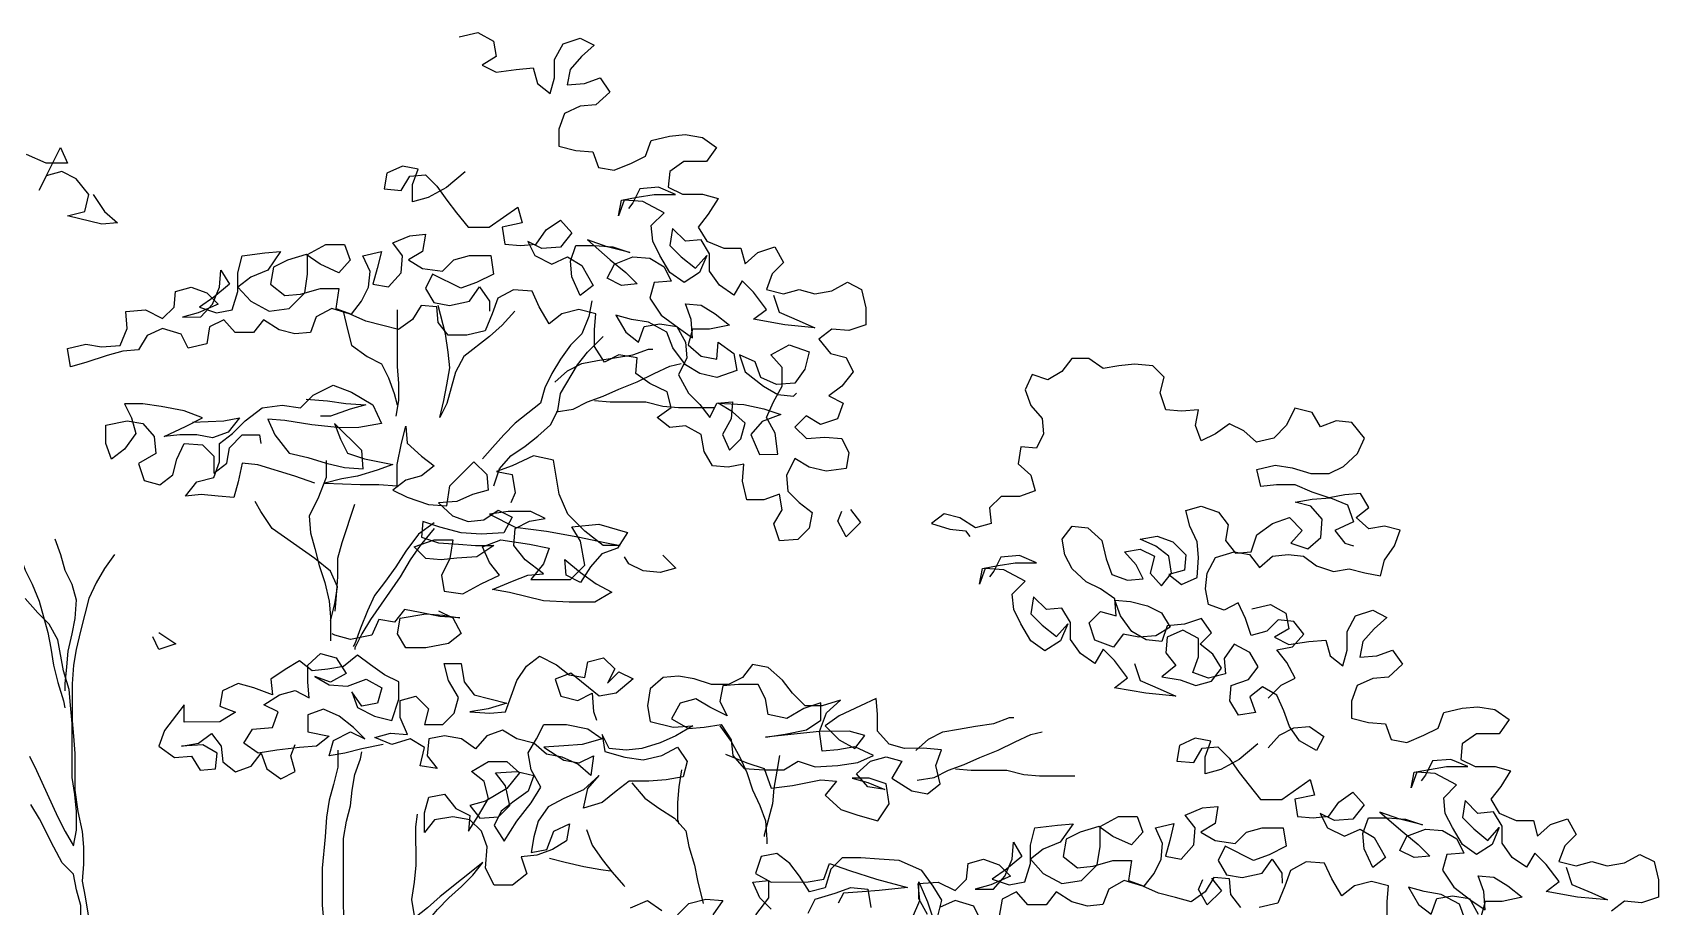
# Model space of a CAD drawing. Extents: x 3630 to 8734, y 5160 to 11966.
# Drawn here: x 5770 to 8598, y 10446 to 11966 of the extents above; entities that cross this region are included whole.
import ezdxf

# ---------------------------------------------------------------- set-up
doc = ezdxf.new("R2010")
doc.units = 0
doc.header["$LTSCALE"] = 150
doc.layers.get('0').update_dxf_attribs({"linetype": 'CONTINUOUS'})

msp = doc.modelspace()

# ---------------------------------------------------------------- linework, layer by layer
at = {"color": 0}
for points in [[(6512.2, 11958.2), (6544.4, 11965.7), (6571.6, 11950.8), (6576.5, 11923.7), (6551.8, 11908.8), (6576.6, 11896.5), (6611.1, 11901.5), (6640.8, 11904), (6648.2, 11876.8), (6670.5, 11859.5), (6677.9, 11886.7), (6677.9, 11918.8), (6692.7, 11946), (6722.3, 11955.9), (6747, 11943.6), (6724.8, 11923.8), (6705.1, 11901.5), (6700.1, 11874.4), (6729.8, 11876.9), (6757, 11886.8), (6774.3, 11862.1), (6749.6, 11839.8), (6722.4, 11837.3), (6695.2, 11824.9), (6685.4, 11797.7), (6685.4, 11768.1), (6715.1, 11760.7), (6744.7, 11758.3), (6754.6, 11731.1), (6781.8, 11726.2), (6811.5, 11738.5), (6836.2, 11750.9), (6846, 11778.1), (6878.1, 11785.6), (6905.3, 11788.1), (6935, 11783.1), (6959.7, 11765.9), (6942.4, 11741.1), (6902.9, 11741.1), (6878.2, 11723.8), (6875.8, 11696.6), (6900.5, 11684.3), (6935.1, 11684.3), (6962.3, 11676.9), (6945, 11649.7), (6927.7, 11627.4), (6942.6, 11602.7), (6972.2, 11590.4), (7001.9, 11590.4), (7009.3, 11563.3), (7031.5, 11583.1), (7061.2, 11593), (7076, 11565.8), (7056.3, 11546), (7046.4, 11518.8), (7076.1, 11511.4), (7103.3, 11518.9), (7130.5, 11511.5), (7160.1, 11516.4), (7187.3, 11531.3), (7212, 11519), (7219.4, 11486.8), (7219.5, 11457.2), (7189.8, 11447.3), (7160.2, 11449.7), (7137.9, 11432.4), (7157.7, 11407.7), (7184.9, 11400.3), (7197.3, 11375.6), (7177.6, 11350.9), (7155.3, 11333.6), (7180.1, 11321.2), (7170.2, 11294), (7140.6, 11284.1), (7115.8, 11298.9), (7096.1, 11279.2), (7115.9, 11259.4), (7148, 11261.9), (7177.6, 11259.5), (7190, 11234.8), (7185.1, 11207.6), (7150.5, 11202.6), (7120.9, 11210), (7096.1, 11224.8), (7081.3, 11195.1), (7083.8, 11167.9), (7103.6, 11148.2), (7125.9, 11130.9), (7120.9, 11103.7), (7101.2, 11083.9), (7069.1, 11081.4), (7059.2, 11111.1), (7074, 11135.8), (7069, 11163), (7041.8, 11153.1), (7012.2, 11153), (7004.7, 11185.2), (7007.2, 11214.8), (6980, 11209.9), (6952.8, 11212.3), (6938, 11237), (6933, 11266.6), (6905.8, 11281.4), (6878.6, 11279), (6856.3, 11296.2), (6881, 11313.6), (6873.6, 11340.7), (6843.9, 11355.5), (6819.2, 11372.8), (6821.7, 11400), (6789.5, 11404.9), (6764.8, 11392.5), (6747.5, 11419.7), (6747.5, 11449.3), (6749.9, 11476.5), (6720.3, 11483.9), (6690.6, 11476.5), (6668.4, 11459.2), (6651.1, 11488.8), (6638.7, 11516), (6606.6, 11518.4), (6579.4, 11503.6), (6569.5, 11476.4), (6557.2, 11446.7), (6525.1, 11439.3), (6492.9, 11439.2), (6475.6, 11461.5), (6473.1, 11488.6), (6445.9, 11491.1), (6431.1, 11466.4), (6406.4, 11449), (6379.3, 11456.4), (6349.6, 11463.8), (6322.4, 11476.1), (6290.3, 11486), (6263.1, 11471.1), (6253.2, 11444), (6226.1, 11441.5), (6198.9, 11448.8), (6171.7, 11466.1), (6154.4, 11443.9), (6122.3, 11443.8), (6102.5, 11466.1), (6077.8, 11453.7), (6072.9, 11424), (6040.7, 11416.6), (6028.4, 11441.3), (5996.2, 11451.1), (5969, 11438.8), (5954.2, 11414), (5927.1, 11411.5), (5899.9, 11404.1), (5862.8, 11391.7), (5835.7, 11384.3), (5830.7, 11416.4), (5862.8, 11423.8), (5890, 11418.9), (5922.1, 11421.4), (5934.4, 11451.1), (5931.9, 11480.7), (5966.5, 11483.2), (5996.2, 11468.4), (6016, 11488.2), (6018.4, 11515.4), (6045.6, 11522.8), (6072.8, 11513), (6092.6, 11493.2), (6058, 11478.4), (6030.8, 11470.9), (6062.9, 11471), (6082.7, 11493.2), (6095, 11522.9), (6097.4, 11552.5), (6112.3, 11527.8), (6085.1, 11505.6), (6060.4, 11488.3), (6090.1, 11478.4), (6117.3, 11483.4), (6127.1, 11515.5), (6127.1, 11547.6), (6134.5, 11577.3), (6174, 11582.3), (6201.2, 11584.8), (6179, 11552.6), (6149.4, 11540.2), (6127.1, 11522.9), (6149.4, 11498.2), (6181.5, 11481), (6216.1, 11485.9), (6243.3, 11513.1), (6248.2, 11545.3), (6248.2, 11579.9), (6280.3, 11597.2), (6312.4, 11597.2), (6322.3, 11570), (6302.6, 11547.8), (6270.4, 11562.6), (6245.7, 11579.9), (6213.6, 11570), (6188.9, 11557.6), (6184, 11527.9), (6208.7, 11508.2), (6235.9, 11510.7), (6270.5, 11520.6), (6302.6, 11520.6), (6297.7, 11486), (6324.9, 11476.1), (6342.1, 11498.4), (6354.5, 11523.1), (6356.9, 11550.3), (6344.5, 11577.5), (6376.7, 11584.9), (6369.3, 11555.3), (6361.9, 11528.1), (6389.1, 11523.2), (6411.3, 11547.9), (6413.7, 11577.5), (6396.4, 11599.8), (6426.1, 11612.2), (6453.2, 11614.7), (6448.3, 11585), (6423.6, 11570.1), (6448.4, 11555.3), (6483, 11550.4), (6502.7, 11570.2), (6529.9, 11577.7), (6567, 11577.7), (6571.9, 11545.6), (6542.3, 11530.7), (6515.1, 11520.8), (6465.7, 11545.5), (6453.3, 11520.7), (6468.2, 11496), (6495.4, 11491.1), (6530, 11498.6), (6547.2, 11523.3), (6564.6, 11498.6), (6564.6, 11481.3)], [(5875.4, 11684.2), (5895.2, 11654.5), (5917.5, 11634.8), (5890.3, 11632.3), (5830.9, 11647.1), (5860.6, 11654.5), (5868, 11684.2), (5845.7, 11711.3), (5821, 11723.7), (5793.8, 11716.2), (5781.5, 11691.5), (5818.5, 11765.7), (5830.9, 11738.5), (5793.8, 11738.5), (5759.2, 11753.3)], [(6522.3, 11723.4), (6490.2, 11696.2), (6458.1, 11678.9), (6431, 11671.5), (6430.9, 11701.1), (6440.8, 11728.3), (6413.6, 11733.2), (6386.4, 11720.9), (6381.5, 11693.7), (6411.2, 11691.2), (6426, 11715.9), (6453.2, 11718.4), (6472.9, 11698.7), (6490.3, 11674), (6507.6, 11651.8), (6527.4, 11627.1), (6564.4, 11627.1), (6613.8, 11661.8), (6621.3, 11634.6), (6586.7, 11627.1), (6591.7, 11597.5), (6618.8, 11595), (6646, 11597.5), (6663.3, 11622.3), (6688, 11639.6), (6707.8, 11617.4), (6688, 11592.6), (6655.9, 11590.1), (6631.2, 11602.5), (6643.6, 11577.8), (6673.2, 11563), (6700.4, 11575.3), (6725.1, 11560.5), (6744.9, 11526), (6722.7, 11508.6), (6707.9, 11540.7), (6705.4, 11567.9), (6715.2, 11595.1), (6747.3, 11595.2), (6779.5, 11592.7), (6809.1, 11582.9), (6769.6, 11592.7), (6735, 11605), (6774.5, 11570.5), (6801.8, 11548.2), (6821.5, 11528.5), (6794.4, 11526), (6769.6, 11538.3), (6782, 11563.1), (6814.1, 11575.4), (6843.7, 11573), (6868.5, 11558.2), (6880.8, 11533.5), (6851.2, 11531), (6843.8, 11503.8), (6863.6, 11474.2), (6893.3, 11452), (6918, 11434.7), (6915.5, 11466.8), (6905.6, 11494), (6932.8, 11491.5), (6957.5, 11476.7), (6982.2, 11457), (6947.6, 11449.5), (6918, 11449.5), (6910.6, 11422.3), (6932.9, 11402.6), (6960, 11397.6), (6962.5, 11427.3), (6989.7, 11407.6), (6994.7, 11377.9), (6960.1, 11365.5), (6930.4, 11372.9), (6905.7, 11387.7), (6883.4, 11417.3), (6873.5, 11444.5), (6841.4, 11461.8), (6811.7, 11466.7), (6784.5, 11474.1), (6801.8, 11444.5), (6824.1, 11427.2), (6834, 11454.4), (6861.1, 11459.3), (6890.8, 11454.4), (6905.7, 11427.3), (6908.2, 11400.1), (6893.3, 11370.4), (6910.7, 11338.3), (6930.5, 11318.5), (6947.8, 11296.3), (6960.1, 11321), (6987.3, 11323.5), (6984.9, 11293.9), (6970.1, 11266.7), (6982.4, 11239.5), (7002.2, 11259.3), (7009.6, 11286.5), (6987.3, 11306.2), (6962.6, 11321), (7007.1, 11318.6), (7041.7, 11311.2), (7071.3, 11301.4), (7039.2, 11289), (7019.5, 11266.7), (7034.3, 11232.1), (7066.5, 11232.2), (7061.5, 11269.2), (7046.6, 11296.4), (7059, 11323.6), (7073.8, 11350.8), (7073.7, 11382.9), (7053.9, 11405.1), (7086.1, 11422.5), (7120.7, 11410.2), (7113.3, 11380.5), (7096, 11355.8), (7063.9, 11353.3), (7036.7, 11365.6), (7026.8, 11392.8), (6999.6, 11405.1), (7009.5, 11375.5), (7041.6, 11350.8), (7066.4, 11336), (7093.6, 11333.5), (7098.5, 11338.5)], [(7058.8, 11508.9), (7068.7, 11479.3), (7103.3, 11464.5), (7130.5, 11452.2), (7078.6, 11457.1), (7024.2, 11466.9), (7046.5, 11484.2), (7024.2, 11513.9), (7004.4, 11533.6), (6989.6, 11508.9), (6964.9, 11526.2), (6947.6, 11550.9), (6947.5, 11580.5), (6932.7, 11605.2), (6905.5, 11602.7), (6883.2, 11624.9), (6878.3, 11595.3), (6898.1, 11575.5), (6922.8, 11555.8), (6942.6, 11578), (6930.3, 11548.4), (6903.1, 11531), (6878.4, 11548.3), (6861, 11578), (6848.7, 11602.7), (6846.2, 11629.8), (6868.4, 11652.1), (6831.3, 11671.8), (6799.2, 11674.3), (6789.3, 11647.1), (6794.2, 11674.3), (6821.4, 11679.2), (6851.1, 11684.2), (6888.1, 11684.2), (6858.5, 11696.6), (6826.3, 11694.1), (6814, 11669.3), (6806.6, 11659.5)], [(6403.9, 11483.6), (6404, 11384.8), (6406.5, 11355.1), (6406.6, 11325.5), (6401.6, 11298.3)], [(6609.1, 11481.3), (6586.8, 11456.6), (6564.6, 11436.8), (6520.2, 11402.2), (6505.4, 11375), (6490.6, 11320.6), (6478.3, 11295.9), (6485.6, 11325.5), (6490.6, 11352.7), (6495.5, 11382.4), (6493, 11409.6), (6488, 11441.7), (6475.6, 11491.1)], [(6742.5, 11498.8), (6737.6, 11471.6), (6725.2, 11441.9), (6705.5, 11422.1), (6688.2, 11397.4), (6673.4, 11372.7), (6661.1, 11347.9), (6653.7, 11320.8), (6609.2, 11286.1), (6589.5, 11266.3), (6569.7, 11244.1), (6552.5, 11224.3)], [(6310, 11481.1), (6317.5, 11449), (6324.9, 11421.8), (6352.1, 11402), (6376.8, 11389.7), (6389.2, 11365), (6399.1, 11337.8), (6404.1, 11318.1)], [(6572.3, 11177.4), (6582.1, 11207), (6601.9, 11229.3), (6626.6, 11246.6), (6648.8, 11263.9), (6671, 11283.7), (6683.4, 11308.4), (6688.3, 11338.1), (6717.9, 11387.5), (6735.2, 11409.8), (6762.3, 11437)], [(6678.4, 11357.8), (6700.6, 11377.6), (6725.3, 11390), (6752.5, 11395), (6782.1, 11400), (6814.2, 11404.9), (6841.4, 11414.8), (6848.8, 11414.8)], [(7919.4, 10808.2), (7941.6, 10830.4), (7966.3, 10842.8), (7951.5, 10870), (7934.1, 10892.2), (7961.3, 10897.2), (7981.1, 10919.4), (7963.8, 10941.6), (7936.6, 10944.1), (7916.8, 10924.3), (7889.6, 10916.9), (7879.7, 10946.5), (7867.3, 10973.7), (7842.6, 10961.3), (7815.5, 10971.2), (7810.5, 10998.3), (7812.9, 11025.5), (7827.7, 11052.7), (7859.9, 11062.6), (7887, 11057.7), (7904.4, 11035.5), (7926.6, 11055.3), (7953.8, 11057.8), (7980.9, 11055.3), (8003.2, 11038.1), (8032.9, 11028.2), (8060, 11033.2), (8087.2, 11025.8), (8114.4, 11020.9), (8121.8, 11048.1), (8139.1, 11072.8), (8149, 11100), (8121.8, 11107.4), (8094.6, 11102.4), (8072.3, 11122.1), (8094.5, 11139.5), (8079.7, 11164.2), (8052.5, 11161.7), (8025.3, 11156.7), (7995.7, 11166.6), (7966, 11178.9), (7933.9, 11178.9), (7906.7, 11176.4), (7899.3, 11206), (7931.4, 11213.5), (7961, 11208.5), (7993.2, 11198.7), (8025.3, 11198.7), (8050, 11211.1), (8074.7, 11233.4), (8087, 11260.5), (8064.8, 11287.7), (8037.6, 11290.2), (8010.4, 11280.2), (7995.5, 11304.9), (7965.9, 11312.3), (7951.1, 11282.7), (7928.9, 11260.4), (7899.2, 11253), (7877, 11272.7), (7852.2, 11285), (7827.5, 11267.7), (7802.8, 11255.3), (7792.9, 11282.5), (7797.8, 11309.7), (7768.2, 11307.2), (7741, 11309.7), (7731.1, 11339.3), (7738.5, 11366.5), (7718.7, 11386.2), (7686.6, 11388.7), (7659.4, 11386.2), (7632.2, 11381.2), (7607.5, 11398.5), (7577.8, 11398.5), (7560.5, 11376.2), (7535.8, 11361.4), (7508.7, 11371.2), (7496.3, 11344), (7506.2, 11316.9), (7526, 11294.6), (7528.5, 11267.5), (7516.2, 11242.7), (7489, 11245.2), (7484.1, 11215.5), (7506.3, 11195.8), (7513.8, 11168.6), (7486.6, 11158.7), (7454.5, 11158.6), (7434.7, 11138.9), (7437.2, 11111.7), (7410, 11104.2), (7382.8, 11121.5), (7355.7, 11128.9), (7333.4, 11111.6), (7365.6, 11101.7), (7392.8, 11099.3), (7400.2, 11089.4)], [(6680.9, 11306), (6710.5, 11310.9), (6735.2, 11323.3), (6762.4, 11333.2), (6789.6, 11345.6), (6821.7, 11358), (6851.3, 11372.8), (6878.5, 11385.2), (6898.3, 11390.2)], [(6260.9, 11182), (6226.3, 11194.3), (6162, 11214), (6134.8, 11216.5), (6127.4, 11184.4), (6120, 11157.2), (6092.9, 11159.6), (6063.2, 11162.1), (6036, 11159.6), (6055.8, 11184.3), (6085.4, 11191.7), (6095.3, 11218.9), (6095.3, 11251.1), (6117.5, 11268.4), (6139.7, 11290.6), (6169.3, 11312.9), (6203.9, 11317.9), (6236.1, 11313), (6258.3, 11335.2), (6292.9, 11352.6), (6325, 11340.2), (6362.1, 11318), (6376.9, 11285.9), (6337.4, 11278.5), (6305.3, 11278.4), (6255.9, 11283.3), (6208.9, 11290.7), (6179.2, 11293.1), (6191.6, 11266), (6216.4, 11233.9), (6248.5, 11226.5), (6280.6, 11216.6), (6312.8, 11209.2), (6344.9, 11206.8), (6342.4, 11238.9), (6295.4, 11285.8), (6305.3, 11258.7), (6317.7, 11234), (6347.3, 11224.1), (6396.8, 11214.3), (6369.6, 11204.4), (6335, 11194.4), (6307.8, 11189.5), (6278.2, 11182), (6340, 11179.6), (6372.1, 11179.6), (6404.2, 11177.2), (6404.2, 11214.3), (6411.6, 11251.3), (6419, 11281), (6421.5, 11251.4), (6446.2, 11229.1), (6468.4, 11211.9), (6446.2, 11194.5), (6419, 11187.1), (6396.8, 11169.8), (6421.5, 11157.4), (6458.6, 11145.1), (6490.7, 11142.7), (6495.7, 11177.3), (6537.6, 11219.3), (6559.9, 11197.1), (6562.4, 11169.9), (6535.2, 11162.5), (6508, 11150.1), (6475.9, 11147.6), (6500.6, 11125.4), (6527.8, 11115.5), (6555, 11118), (6579.7, 11135.3), (6604.4, 11123), (6589.6, 11095.8), (6550.1, 11093.3), (6515.5, 11095.8), (6478.4, 11105.6), (6448.8, 11115.5), (6446.3, 11088.3), (6476, 11078.4), (6510.6, 11076), (6540.2, 11073.5), (6572.4, 11073.6), (6542.7, 11053.8), (6508.1, 11051.3), (6480.9, 11048.8), (6453.8, 11051.2), (6434, 11071), (6468.6, 11083.4), (6500.7, 11083.4), (6495.8, 11051.2), (6481, 11021.6), (6485.9, 10994.4), (6518.1, 10989.5), (6550.2, 11006.8), (6582.3, 11021.7), (6565, 11043.9), (6552.6, 11071.1), (6584.7, 11083.5), (6634.1, 11076.1), (6668.7, 11068.7), (6658.9, 11041.5), (6636.7, 11014.3), (6705.9, 11014.4), (6730.6, 11039.1), (6723.1, 11081.1), (6708.2, 11105.8), (6755.2, 11110.8), (6804.6, 11096), (6787.4, 11068.8), (6760.2, 11058.9), (6740.4, 11036.6), (6723.2, 11009.4), (6698.4, 11021.8), (6695.9, 11049), (6723.1, 11026.7), (6750.4, 11007), (6777.5, 10992.2), (6747.9, 10974.9), (6703.4, 10974.8), (6658.9, 10977.3), (6599.6, 10992), (6570, 10997), (6604.5, 11011.8), (6631.7, 11021.7), (6658.9, 11024.2), (6626.8, 11048.9), (6607, 11073.6), (6609.4, 11103.2), (6634.1, 11115.6), (6661.3, 11120.6), (6636.6, 11132.9), (6597, 11132.9), (6564.9, 11127.9), (6609.4, 11105.7), (6663.8, 11098.4), (6718.2, 11088.5), (6765.1, 11078.7), (6792.3, 11073.8), (6762.6, 11073.7), (6730.5, 11098.4), (6700.8, 11128), (6686, 11162.6), (6676, 11221.9), (6641.4, 11229.3), (6604.4, 11212), (6577.2, 11202.1), (6604.4, 11197.2), (6609.3, 11165), (6601.9, 11147.7)], [(6048.3, 11288.1), (6102.6, 11290.6), (6129.8, 11295.6), (6110.1, 11270.8), (6082.9, 11260.9), (6055.7, 11265.8), (6026, 11265.8), (5998.9, 11263.3), (6035.9, 11280.7), (6065.6, 11295.5), (6033.4, 11307.8), (5993.9, 11315.2), (5961.7, 11320.1), (5929.6, 11320.1), (5942, 11295.4), (5949.4, 11268.2), (5929.7, 11241), (5907.5, 11223.7), (5897.6, 11250.9), (5897.5, 11283), (5934.6, 11290.4), (5961.8, 11285.5), (5981.6, 11263.3), (5984.1, 11233.7), (5954.4, 11216.3), (5964.3, 11186.7), (5991.5, 11179.3), (6013.8, 11196.6), (6021.1, 11223.8), (6033.5, 11251), (6065.6, 11248.6), (6085.4, 11228.8), (6085.4, 11199.1), (6107.6, 11216.5), (6112.6, 11243.7), (6134.8, 11265.9), (6164.4, 11265.9), (6166.9, 11251.1)], [(6245.9, 11327.8), (6283, 11325.4), (6315.1, 11320.4), (6349.7, 11318), (6322.6, 11310.6), (6288, 11298.2), (6270.7, 11298.2)], [(6747.6, 11325.8), (6774.8, 11323.3), (6836.6, 11323.4), (6866.2, 11316), (6893.4, 11313.6), (6955.2, 11313.6)], [(6280.6, 11221.6), (6280.6, 11191.9), (6265.9, 11154.8), (6251.1, 11125.2), (6253.6, 11095.5), (6261, 11068.3), (6268.4, 11038.7), (6278.3, 11009), (6285.8, 10976.9), (6288.3, 10949.7), (6288.3, 10907.7)], [(5732.1, 11144.5), (5742, 11114.8), (5744.5, 11085.2), (5747, 11058), (5756.9, 11030.8), (5769.3, 11006.1), (5781.7, 10976.5), (5796.5, 10922.1), (5801.5, 10894.9), (5806.5, 10865.3), (5813.9, 10835.6), (5823.8, 10803.5), (5826.3, 10791.2)], [(6288.3, 10942.3), (6295.7, 10972), (6300.6, 11001.6), (6288.2, 11028.8), (6261, 11051), (6186.8, 11102.9), (6167, 11132.5), (6157.1, 11149.8)], [(6330.1, 11145), (6307.9, 11078.3), (6300.5, 11051.1), (6300.6, 11018.9), (6298.1, 10986.8), (6295.7, 10959.6)], [(7919.5, 10721.7), (7939.2, 10743.9), (7963.9, 10756.3), (7991.1, 10758.8), (8015.8, 10741.5), (8003.5, 10716.8), (7973.8, 10734.1), (7956.5, 10758.8), (7946.6, 10785.9), (7934.2, 10813.1), (7909.5, 10827.9), (7887.3, 10810.6), (7897.2, 10783.4), (7867.5, 10778.5), (7852.7, 10803.2), (7855.1, 10830.3), (7884.8, 10840.3), (7902, 10862.5), (7887.2, 10887.2), (7860, 10902), (7842.7, 10877.3), (7845.2, 10850.1), (7815.6, 10842.7), (7788.4, 10852.5), (7798.2, 10879.7), (7798.2, 10911.8), (7771, 10926.6), (7743.8, 10914.3), (7741.4, 10887.1), (7758.7, 10864.9), (7734, 10845.1), (7766.1, 10840.1), (7793.3, 10830.3), (7820.5, 10837.7), (7837.8, 10860), (7822.9, 10884.7), (7800.7, 10902), (7820.4, 10921.7), (7803.1, 10946.4), (7773.5, 10936.5), (7743.8, 10934), (7734, 10906.8), (7706.8, 10909.3), (7682, 10924.1), (7662.3, 10951.3), (7652.3, 10978.4), (7679.5, 10976), (7709.2, 10968.6), (7733.9, 10956.3), (7748.8, 10931.6), (7724.1, 10916.7), (7694.4, 10914.2), (7667.2, 10919.1), (7649.9, 10896.9), (7617.8, 10909.2), (7607.9, 10938.9), (7627.6, 10958.6), (7654.8, 10951.2), (7652.3, 10980.9), (7627.6, 10998.2), (7602.9, 11010.5), (7578.2, 11032.7), (7565.8, 11057.4), (7560.8, 11084.6), (7578.1, 11106.9), (7605.3, 11104.4), (7630, 11082.2), (7637.5, 11050.1), (7647.4, 11022.9), (7674.6, 11013), (7701.7, 11015.5), (7689.4, 11040.2), (7669.6, 11062.5), (7696.7, 11067.4), (7721.5, 11055.1), (7714.1, 11025.4), (7733.9, 11003.2), (7751.1, 11025.5), (7746.2, 11055.1), (7723.9, 11072.4), (7696.7, 11084.7), (7726.4, 11089.7), (7753.6, 11079.8), (7775.8, 11057.6), (7773.4, 11030.4), (7746.2, 11023), (7768.5, 11005.7), (7795.6, 11018.1), (7798.1, 11052.7), (7795.6, 11079.9), (7783.2, 11107.1), (7775.8, 11134.2), (7802.9, 11141.7), (7832.6, 11131.8), (7849.9, 11109.6), (7845, 11082.4), (7862.3, 11060.2), (7889.5, 11062.7), (7899.4, 11092.3), (7926.5, 11112.1), (7956.2, 11122), (7978.4, 11099.8), (7958.7, 11077.6), (7988.3, 11067.7), (8010.6, 11087.5), (8013, 11119.6), (7993.2, 11141.8), (7966, 11149.2), (7995.7, 11154.2), (8027.8, 11156.7), (8057.5, 11144.4), (8067.4, 11114.7), (8035.3, 11099.9), (8052.6, 11077.6), (8067.4, 11072.7)], [(7192.6, 11135.9), (7209.9, 11113.7), (7185.2, 11088.9), (7170.4, 11116.1), (7177.8, 11133.4)], [(6468.5, 11113), (6441.4, 11093.2), (6419.2, 11063.5), (6401.9, 11036.3), (6382.1, 11009.1), (6364.9, 10986.9), (6352.5, 10959.7), (6340.2, 10930), (6330.3, 10902.8), (6327.9, 10897.9)], [(6468.5, 11103.1), (6443.9, 11073.4), (6426.6, 11048.7), (6409.3, 11019), (6357.5, 10944.9), (6342.7, 10920.1), (6330.3, 10895.4), (6330.3, 10892.9)], [(5808.7, 11085.2), (5818.7, 11058), (5826.1, 11030.9), (5838.5, 11006.2), (5845.9, 10979), (5843.5, 10946.9), (5838.5, 10919.7), (5831.2, 10890), (5828.7, 10862.8), (5826.3, 10833.2), (5826.3, 10820.8)], [(5912.6, 11058.1), (5895.3, 11033.4), (5880.5, 11008.7), (5868.1, 10981.5), (5860.8, 10954.3), (5853.4, 10924.6), (5846, 10892.5), (5841.1, 10865.3), (5838.6, 10833.2), (5838.7, 10768.9), (5841.2, 10741.7), (5843.7, 10712.1), (5843.7, 10647.8), (5848.7, 10610.8), (5856.2, 10576.2), (5858.7, 10549), (5858.7, 10519.4), (5856.2, 10489.7), (5861.2, 10462.5), (5876.1, 10373.6)], [(6866.5, 11056.5), (6888.7, 11034.3), (6861.5, 11026.9), (6831.9, 11029.3), (6807.2, 11041.6), (6799.7, 11054)], [(7686.7, 10868.4), (7696.6, 10838.7), (7731.2, 10823.9), (7758.4, 10811.6), (7706.5, 10816.5), (7652.2, 10826.3), (7674.4, 10843.6), (7652.1, 10873.3), (7632.3, 10893), (7617.5, 10868.3), (7592.8, 10885.6), (7575.5, 10910.3), (7575.4, 10939.9), (7560.6, 10964.6), (7533.4, 10962.1), (7511.2, 10984.3), (7506.2, 10954.7), (7526, 10934.9), (7550.8, 10915.2), (7570.5, 10937.4), (7558.2, 10907.8), (7531, 10890.4), (7506.3, 10907.7), (7489, 10937.4), (7476.6, 10962.1), (7474.1, 10989.2), (7496.3, 11011.5), (7459.2, 11031.2), (7427.1, 11033.7), (7417.2, 11006.5), (7422.1, 11033.7), (7449.3, 11038.6), (7479, 11043.6), (7516, 11043.7), (7486.4, 11056), (7454.2, 11053.5), (7441.9, 11028.8), (7434.5, 11018.9)], [(5764.6, 10707.1), (5777, 10682.4), (5814.1, 10600.9), (5826.5, 10576.2), (5841.4, 10551.5), (5846.3, 10578.7), (5846.2, 10610.8), (5843.7, 10640.4), (5838.8, 10670.1), (5838.7, 10764), (5836.2, 10796.1), (5833.7, 10823.3), (5823.8, 10855.4), (5813.8, 10909.8), (5799, 10936.9), (5779.2, 10956.7), (5756.9, 10981.4)], [(6476.1, 10959.8), (6500.8, 10947.5), (6515.7, 10920.3), (6493.4, 10903), (6453.9, 10895.5), (6419.3, 10895.5), (6404.5, 10920.2), (6409.4, 10947.4), (6453.9, 10954.8), (6483.5, 10952.4), (6513.2, 10947.5), (6478.6, 10949.9), (6444, 10957.3), (6416.8, 10962.2), (6399.5, 10940), (6372.3, 10944.9), (6360, 10917.7), (6322.9, 10910.2), (6295.7, 10917.6), (6290.8, 10920.1)], [(7890.9, 10963.2), (7923.1, 10970.7), (7950.2, 10955.9), (7955.2, 10928.7), (7930.5, 10913.9), (7955.2, 10901.5), (7989.8, 10906.5), (8019.5, 10909), (8026.9, 10881.8), (8049.2, 10864.5), (8056.6, 10891.7), (8056.5, 10923.9), (8071.3, 10951.1), (8101, 10961), (8125.7, 10948.6), (8103.5, 10928.8), (8083.7, 10906.6), (8078.8, 10879.4), (8108.5, 10881.9), (8135.7, 10891.8), (8153, 10867.1), (8128.3, 10844.8), (8101.1, 10842.3), (8073.9, 10830), (8064.1, 10802.8), (8064.1, 10773.1), (8093.8, 10765.7), (8123.4, 10763.3), (8133.3, 10736.1), (8160.5, 10731.2), (8190.2, 10743.6), (8214.9, 10756), (8224.7, 10783.2), (8256.8, 10790.6), (8284, 10793.1), (8313.7, 10788.2), (8338.4, 10770.9), (8321.1, 10746.2), (8281.6, 10746.1), (8256.9, 10728.8), (8254.4, 10701.6), (8279.2, 10689.3), (8313.8, 10689.3), (8341, 10681.9), (8323.7, 10654.7), (8306.4, 10632.5), (8321.3, 10607.8), (8350.9, 10595.5), (8380.6, 10595.5), (8388, 10568.3), (8410.2, 10588.1), (8439.9, 10598), (8454.7, 10570.8), (8435, 10551), (8425.1, 10523.9), (8454.8, 10516.5), (8482, 10523.9), (8509.1, 10516.5), (8538.8, 10521.5), (8566, 10536.3), (8590.7, 10524), (8598.1, 10491.9), (8598.2, 10462.2), (8568.5, 10452.3), (8538.9, 10454.8), (8516.6, 10437.4)], [(5989.3, 10922.3), (6019, 10902.5), (5989.3, 10892.6), (5979.4, 10914.9)], [(6379.9, 10727.4), (6342.9, 10720), (6313.2, 10712.5), (6286, 10707.6), (6293.4, 10734.7), (6323.1, 10749.6), (6347.8, 10737.3), (6328, 10757), (6303.3, 10776.8), (6276.1, 10789.1), (6248.9, 10779.2), (6248.9, 10749.5), (6286, 10742.2), (6263.8, 10724.8), (6234.1, 10722.3), (6194.6, 10717.4), (6162.5, 10712.4), (6137.7, 10729.7), (6152.5, 10754.4), (6187.1, 10756.9), (6197, 10784.1), (6172.3, 10796.4), (6199.4, 10813.7), (6226.6, 10821.2), (6251.3, 10808.8), (6248.8, 10836), (6248.8, 10865.7), (6271, 10885.5), (6298.2, 10878.1), (6315.6, 10850.9), (6288.4, 10836.1), (6261.2, 10845.9), (6285.9, 10831.1), (6318, 10828.7), (6350.2, 10841.1), (6377.4, 10826.3), (6370, 10799.1), (6342.8, 10794.1), (6325.5, 10818.8), (6335.4, 10791.6), (6365, 10776.8), (6394.7, 10769.4), (6407, 10806.5), (6407, 10836.2), (6382.3, 10848.5), (6357.6, 10865.8), (6335.3, 10883.1), (6310.6, 10863.3), (6283.4, 10858.3), (6256.2, 10855.8), (6234, 10873.1), (6209.3, 10858.2), (6184.6, 10840.9), (6187.1, 10813.7), (6154.9, 10826.1), (6127.8, 10833.4), (6100.6, 10821.1), (6095.7, 10793.9), (6122.9, 10784), (6095.7, 10766.7), (6033.9, 10766.6), (6033.9, 10796.3), (5999.3, 10751.8), (5989.5, 10724.6), (6016.7, 10704.8), (6046.3, 10707.3), (6061.2, 10682.6), (6088.4, 10685.1), (6090.8, 10712.3), (6066.1, 10727.1), (6029, 10724.6), (6058.7, 10729.6), (6080.9, 10746.9), (6098.2, 10724.7), (6100.7, 10697.5), (6123, 10680.2), (6150.1, 10690.1), (6167.4, 10712.4), (6177.3, 10685.2), (6202, 10667.9), (6226.7, 10680.3), (6219.3, 10707.5), (6226.7, 10727.3)], [(6975.5, 10710.7), (7012.6, 10695.9), (7042.3, 10686), (7054.6, 10651.4), (7091.7, 10656.4), (7141.1, 10666.3), (7168.3, 10663.9), (7148.6, 10639.2), (7175.8, 10614.5), (7205.4, 10604.6), (7240, 10594.8), (7259.8, 10624.4), (7254.8, 10659), (7225.1, 10668.9), (7195.5, 10668.8), (7222.7, 10661.5), (7252.3, 10649.1), (7222.7, 10654), (7202.9, 10676.3), (7227.6, 10698.5), (7254.8, 10706), (7281.9, 10698.6), (7264.7, 10668.9), (7299.3, 10646.7), (7326.5, 10641.8), (7348.7, 10659.1), (7341.3, 10691.2), (7351.1, 10718.4), (7319, 10720.9), (7286.9, 10720.8), (7259.7, 10728.2), (7239.9, 10750.4), (7239.9, 10780.1), (7237.4, 10807.3), (7210.2, 10794.9), (7173.1, 10777.6), (7148.4, 10760.2), (7173.2, 10735.6), (7200.4, 10720.7), (7217.7, 10743), (7190.5, 10750.4), (7138.6, 10750.3), (7044.7, 10740.4), (7079.3, 10745.4), (7116.3, 10752.8), (7141, 10770.1), (7141, 10799.8), (7111.3, 10789.9), (7081.7, 10772.5), (7049.6, 10779.9), (7044.6, 10807.1), (7032.2, 10831.8), (6997.6, 10831.8), (6970.5, 10829.3), (6965.5, 10802.1), (6977.9, 10777.4), (6948.2, 10792.2), (6923.5, 10807), (6896.3, 10799.6), (6881.5, 10772.4), (6911.2, 10755.1), (6938.4, 10757.6), (6968, 10762.5), (6985.4, 10735.4), (6987.9, 10708.2), (7007.7, 10686), (7042.3, 10683.5), (7076.8, 10683.6), (7101.5, 10698.4), (7131.2, 10688.6), (7170.7, 10691.1), (7205.3, 10696), (7232.5, 10708.4), (7200.4, 10723.2), (7170.7, 10718.3), (7143.5, 10715.8), (7138.6, 10750.3), (7150.9, 10782.5), (7175.6, 10804.7), (7143.5, 10794.8), (7113.8, 10794.8), (7091.6, 10817), (7074.2, 10839.3), (7049.5, 10861.5), (7022.3, 10866.4), (7005, 10844.1), (6980.3, 10831.8), (6950.7, 10831.7), (6921, 10841.6), (6893.8, 10846.5), (6866.6, 10844), (6844.4, 10824.2), (6839.5, 10794.6), (6844.5, 10767.4), (6884, 10757.5), (6918.6, 10760), (6889, 10742.7), (6861.8, 10730.3), (6829.7, 10720.4), (6802.5, 10717.9), (6772.9, 10720.4), (6760.5, 10745.1), (6765.4, 10715.4), (6800.1, 10705.6), (6832.2, 10700.6), (6864.3, 10708.1), (6891.5, 10722.9), (6908.8, 10698.2), (6901.4, 10671.1), (6871.8, 10666.1), (6842.1, 10663.6), (6807.5, 10663.6), (6785.3, 10646.2), (6760.6, 10626.4), (6728.5, 10616.5), (6735.8, 10651.1), (6755.6, 10673.4), (6728.4, 10648.7), (6693.9, 10633.8), (6666.7, 10618.9), (6649.4, 10594.2), (6642, 10567), (6637.1, 10539.8), (6664.3, 10544.8), (6676.6, 10576.9), (6703.8, 10589.3), (6698.9, 10559.7), (6674.2, 10544.8), (6647, 10534.9), (6619.8, 10532.4), (6629.7, 10502.8), (6605, 10483), (6572.9, 10482.9), (6558, 10512.6), (6560.5, 10549.6), (6550.6, 10576.8), (6530.8, 10596.6), (6501.1, 10601.5), (6469, 10596.5), (6451.7, 10574.3), (6451.7, 10608.9), (6459.1, 10636), (6486.3, 10641), (6506.1, 10616.3), (6530.8, 10604), (6528.3, 10576.8), (6545.6, 10604), (6562.9, 10633.7), (6555.4, 10663.3), (6533.2, 10680.6), (6562.8, 10697.9), (6594.9, 10698), (6617.2, 10678.2), (6595, 10651), (6557.9, 10628.7), (6530.8, 10621.3), (6548.1, 10599.1), (6580.2, 10601.6), (6600, 10621.4), (6592.5, 10655.9), (6575.2, 10678.2), (6612.3, 10680.7), (6641.9, 10673.3), (6632.1, 10646.1), (6607.4, 10628.8), (6585.1, 10611.5), (6572.8, 10586.7), (6590.1, 10559.6), (6612.3, 10594.2), (6637, 10626.3), (6654.3, 10653.5), (6637, 10683.2), (6632, 10712.8), (6646.8, 10737.5), (6659.1, 10762.3), (6698.7, 10762.3), (6735.8, 10754.9), (6760.5, 10737.6), (6725.9, 10727.7), (6693.8, 10725.2), (6659.2, 10722.7), (6693.8, 10700.5), (6721, 10695.6), (6745.7, 10708), (6740.8, 10673.4), (6718.5, 10693.1), (6691.3, 10705.5), (6664.1, 10710.4), (6641.9, 10730.1), (6612.2, 10737.5), (6587.5, 10752.3), (6560.3, 10742.4), (6540.6, 10720.1), (6515.8, 10737.4), (6486.2, 10742.3), (6459, 10737.4), (6456.5, 10707.7), (6473.9, 10685.5), (6444.2, 10690.4), (6451.6, 10722.5), (6426.9, 10737.3), (6394.7, 10727.4), (6365.1, 10739.8), (6392.3, 10747.2), (6421.9, 10744.7), (6409.5, 10774.4), (6409.5, 10804), (6436.7, 10811.5), (6458.9, 10789.3), (6451.6, 10762.1), (6483.7, 10762.1), (6503.4, 10781.9), (6510.8, 10809.1), (6493.5, 10838.7), (6486.1, 10868.4), (6515.7, 10868.4), (6520.7, 10836.3), (6538, 10814.1), (6565.2, 10806.7), (6594.9, 10799.3), (6562.7, 10789.4), (6530.6, 10784.4), (6565.2, 10781.9), (6592.4, 10784.4), (6612.1, 10838.8), (6629.4, 10863.6), (6651.6, 10880.9), (6681.3, 10866.1), (6703.5, 10848.8), (6730.7, 10843.9), (6735.6, 10871.1), (6762.8, 10878.5), (6782.6, 10858.8), (6770.3, 10834), (6790, 10853.8), (6814.8, 10841.5), (6785.1, 10816.7), (6755.5, 10811.8), (6706, 10851.3), (6678.8, 10841.4), (6688.7, 10811.7), (6718.4, 10804.3), (6743.1, 10816.7), (6745.6, 10784.6), (6750.6, 10769.8)], [(6965.6, 10760.1), (6985.4, 10732.9), (7000.2, 10705.7), (7012.6, 10678.6), (7022.5, 10648.9), (7034.9, 10621.7), (7044.8, 10594.6), (7047.3, 10562.5), (7047.3, 10555)], [(7306.3, 10717.3), (7328.5, 10737), (7353.2, 10749.4), (7380.4, 10754.4), (7410, 10759.4), (7442.2, 10764.3), (7469.3, 10774.2), (7476.7, 10774.3)], [(7308.8, 10665.4), (7338.5, 10670.3), (7363.2, 10682.7), (7390.3, 10692.6), (7417.5, 10705), (7449.6, 10717.4), (7479.3, 10732.2), (7506.4, 10744.6), (7526.2, 10749.6)], [(7901, 10728.5), (7868.9, 10701.3), (7836.8, 10683.9), (7809.6, 10676.5), (7809.6, 10706.2), (7819.5, 10733.4), (7792.3, 10738.3), (7765.1, 10725.9), (7760.2, 10698.7), (7789.9, 10696.3), (7804.7, 10721), (7831.8, 10723.5), (7851.6, 10703.7), (7869, 10679), (7886.3, 10656.8), (7906.1, 10632.1), (7943.1, 10632.1), (7992.5, 10666.8), (8000, 10639.6), (7965.4, 10632.2), (7970.3, 10602.5), (7997.5, 10600.1), (8024.7, 10602.6), (8042, 10627.3), (8066.7, 10644.6), (8086.5, 10622.4), (8066.7, 10597.7), (8034.6, 10595.2), (8009.9, 10607.5), (8022.3, 10582.8), (8051.9, 10568), (8079.1, 10580.4), (8103.8, 10565.6), (8123.6, 10531), (8101.4, 10513.7), (8086.5, 10545.8), (8084, 10573), (8093.9, 10600.2), (8126, 10600.2), (8158.2, 10597.7), (8187.8, 10587.9), (8148.3, 10597.7), (8113.7, 10610.1), (8153.2, 10575.5), (8180.4, 10553.3), (8200.2, 10533.5), (8173, 10531), (8148.3, 10543.4), (8160.7, 10568.1), (8192.8, 10580.5), (8222.4, 10578), (8247.2, 10563.2), (8259.5, 10538.5), (8229.9, 10536), (8222.5, 10508.8), (8242.3, 10479.2), (8272, 10457), (8296.7, 10439.7), (8294.2, 10471.8), (8284.3, 10499), (8311.5, 10496.6), (8336.2, 10481.8), (8360.9, 10462), (8326.3, 10454.6), (8296.7, 10454.5), (8289.3, 10427.4)], [(6300.9, 10717.5), (6300.9, 10687.8), (6293.5, 10658.1), (6286.1, 10630.9), (6281.2, 10601.3), (6278.7, 10566.7), (6273.9, 10512.3), (6273.9, 10448.1), (6281.4, 10366.5), (6281.4, 10329.5), (6279, 10294.9), (6274.1, 10262.7), (6274.2, 10141.6), (6259.4, 10060.1), (6257, 10032.9), (6252.1, 10003.2), (6247.2, 9976), (6237.3, 9953.8)], [(6276.8, 9966.2), (6276.8, 10000.8), (6289.1, 10030.4), (6296.5, 10112), (6296.4, 10141.7), (6301.4, 10171.3), (6306.3, 10198.5), (6306.2, 10228.2), (6308.7, 10257.8), (6308.7, 10287.5), (6311.1, 10317.1), (6310.9, 10564.2), (6315.8, 10593.9), (6323.2, 10621.1), (6325.6, 10648.3), (6330.5, 10675.5), (6340.4, 10702.7), (6342.9, 10715)], [(7069.4, 10708.3), (7064.5, 10681.1), (7059.6, 10651.4), (7057.1, 10624.2), (7042.4, 10569.9), (7042.4, 10567.4)], [(8437.5, 10514), (8447.4, 10484.3), (8482, 10469.5), (8509.2, 10457.2), (8457.3, 10462.1), (8402.9, 10471.9), (8425.2, 10489.3), (8402.9, 10518.9), (8383.1, 10538.6), (8368.3, 10513.9), (8343.6, 10531.2), (8326.2, 10555.9), (8326.2, 10585.5), (8311.4, 10610.2), (8284.2, 10607.7), (8261.9, 10630), (8257, 10600.3), (8276.8, 10580.6), (8301.5, 10560.8), (8321.3, 10583.1), (8308.9, 10553.4), (8281.8, 10536.1), (8257.1, 10553.4), (8239.7, 10583), (8227.3, 10607.7), (8224.8, 10634.9), (8247.1, 10657.1), (8210, 10676.9), (8177.9, 10679.3), (8168, 10652.1), (8172.9, 10679.3), (8200.1, 10684.3), (8229.7, 10689.2), (8266.8, 10689.3), (8237.1, 10701.6), (8205, 10699.1), (8192.7, 10674.4), (8185.3, 10664.5)], [(6898.9, 10683.4), (6894, 10653.7), (6891.6, 10626.6), (6891.6, 10596.9), (6894.1, 10589.5)], [(7375.5, 10685.2), (7402.7, 10682.7), (7464.5, 10682.8), (7494.1, 10675.4), (7521.3, 10673), (7583.1, 10673)], [(6812.4, 10661.1), (6834.7, 10633.9), (6859.4, 10616.6), (6886.6, 10599.4), (6906.4, 10577.1), (6911.4, 10550), (6921.3, 10517.9), (6926.3, 10490.7), (6936.2, 10451.1)], [(5955.4, 10116.6), (5938.1, 10141.3), (5923.3, 10166), (5913.3, 10195.7), (5905.9, 10222.8), (5893.5, 10252.5), (5873.7, 10306.8), (5866.3, 10334), (5858.8, 10363.7), (5853.8, 10418), (5853.8, 10447.7), (5846.4, 10474.9), (5841.4, 10502), (5821.6, 10521.8), (5806.8, 10549), (5782, 10598.4), (5767.2, 10623.1)], [(6321.1, 10243), (6338.3, 10275.1), (6355.6, 10309.8), (6375.3, 10334.5), (6395.1, 10354.3), (6417.3, 10374.1), (6437.1, 10393.8), (6454.3, 10416.1), (6474.1, 10440.8), (6493.8, 10460.6), (6516.1, 10480.4), (6535.8, 10500.2), (6553.1, 10522.5), (6479, 10463.1), (6456.8, 10443.3), (6434.6, 10426), (6429.6, 10458.1), (6434.5, 10487.8), (6437, 10517.4), (6436.9, 10584.1), (6439.3, 10606.4)], [(7300.8, 10426.4), (7313.1, 10456.1), (7310.6, 10485.8), (7345.2, 10488.3), (7374.9, 10473.5), (7394.6, 10493.3), (7397.1, 10520.4), (7424.3, 10527.9), (7451.5, 10518), (7471.2, 10498.3), (7436.7, 10483.4), (7409.5, 10476), (7441.6, 10476), (7461.4, 10498.3), (7473.7, 10527.9), (7476.1, 10557.6), (7491, 10532.9), (7463.8, 10510.6), (7439.1, 10493.3), (7468.8, 10483.4), (7496, 10488.4), (7505.8, 10520.5), (7505.8, 10552.7), (7513.2, 10582.3), (7552.7, 10587.3), (7579.9, 10589.8), (7557.7, 10557.7), (7528, 10545.3), (7505.8, 10528), (7528.1, 10503.3), (7560.2, 10486), (7594.8, 10491), (7622, 10518.2), (7626.9, 10550.3), (7626.9, 10584.9), (7659, 10602.2), (7691.1, 10602.3), (7701, 10575.1), (7681.3, 10552.8), (7649.1, 10567.6), (7624.4, 10584.9), (7592.3, 10575), (7567.6, 10562.6), (7562.7, 10532.9), (7587.4, 10513.2), (7614.6, 10515.7), (7649.2, 10525.6), (7681.3, 10525.6), (7676.4, 10491), (7703.6, 10481.2), (7720.8, 10503.4), (7733.2, 10528.2), (7735.6, 10555.3), (7723.2, 10582.5), (7755.4, 10590), (7748, 10560.3), (7740.6, 10533.1), (7767.8, 10528.2), (7790, 10552.9), (7792.4, 10582.6), (7775.1, 10604.8), (7804.8, 10617.2), (7831.9, 10619.7), (7827, 10590), (7802.3, 10575.2), (7827, 10560.4), (7861.7, 10555.5), (7881.4, 10575.3), (7908.6, 10582.7), (7945.6, 10582.7), (7950.6, 10550.6), (7921, 10535.7), (7893.8, 10525.8), (7844.4, 10550.5), (7832, 10525.8), (7846.9, 10501.1), (7874.1, 10496.2), (7908.7, 10503.6), (7925.9, 10528.3), (7943.2, 10503.6), (7943.3, 10486.3)], [(6733.4, 10579.5), (6743.4, 10552.3), (6760.7, 10527.6), (6778, 10505.4), (6797.8, 10483.1), (6800.3, 10480.7)], [(6669.2, 10530), (6696.4, 10522.6), (6728.6, 10515.2), (6758.2, 10510.3), (6775.5, 10507.8)], [(7344, 10426.8), (7351.4, 10456.5), (7336.5, 10481.2), (7316.7, 10508.3), (7277.2, 10525.6), (7242.6, 10528), (7210.4, 10530.5), (7178.3, 10530.4), (7158.6, 10510.7), (7148.7, 10478.5), (7121.5, 10471.1), (7104.2, 10498.3), (7086.9, 10520.5), (7064.6, 10537.8), (7037.4, 10532.8), (7027.6, 10503.1), (7054.8, 10488.3), (7119, 10488.4), (7146.2, 10493.3), (7156.1, 10520.5), (7190.7, 10508.2), (7237.7, 10493.4), (7292, 10478.7), (7242.6, 10473.7), (7213, 10471.2), (7180.8, 10468.7), (7171, 10451.4)], [(8126.2, 10424.7), (8126.2, 10454.4), (8128.6, 10481.6), (8099, 10489), (8069.3, 10481.5), (8047.1, 10464.2), (8029.8, 10493.8), (8017.4, 10521), (7985.2, 10523.5), (7958.1, 10508.6), (7948.2, 10481.4), (7935.9, 10451.7), (7903.8, 10444.3)], [(7871.6, 10444.3), (7854.3, 10466.5), (7851.8, 10493.7), (7824.6, 10496.1), (7809.8, 10471.4), (7785.1, 10454.1), (7757.9, 10461.5), (7728.3, 10468.8), (7701.1, 10481.2), (7669, 10491), (7641.8, 10476.2), (7631.9, 10449), (7604.7, 10446.5), (7577.6, 10453.9), (7550.4, 10471.2), (7533.1, 10448.9), (7500.9, 10448.9), (7481.2, 10471.1), (7456.5, 10458.7), (7451.5, 10429.1)], [(7820.5, 10495.3), (7837.8, 10473.1), (7813.1, 10448.4), (7798.3, 10475.5), (7805.7, 10492.8)], [(7054.8, 10441.4), (7035, 10461.1), (7022.7, 10488.3), (7049.8, 10490.8), (7049.9, 10461.1), (7027.7, 10431.5)], [(7119.1, 10434), (7131.4, 10458.7), (7166, 10468.7), (7193.2, 10478.6), (7222.8, 10476.1), (7227.8, 10444)], [(7326.7, 10431.7), (7311.8, 10458.9), (7311.8, 10488.6), (7326.7, 10454), (7336.6, 10424.3)], [(8262.1, 10422.4), (8252.2, 10449.6), (8220.1, 10466.8), (8190.4, 10471.7), (8163.2, 10479.1), (8180.5, 10449.5), (8202.8, 10432.2), (8212.7, 10459.4), (8239.8, 10464.4), (8269.5, 10459.5), (8284.3, 10432.3)], [(6810.2, 10443.6), (6839.8, 10456), (6864.5, 10438.7)], [(6891.7, 10431.3), (6911.5, 10451.1), (6941.1, 10458.6), (6970.8, 10456.1), (6953.5, 10431.4)], [(7419.4, 10421.6), (7407, 10446.3), (7374.9, 10456.2), (7347.7, 10443.8)]]:
    msp.add_lwpolyline(points, dxfattribs=at)

doc.saveas('drawing.dxf')
